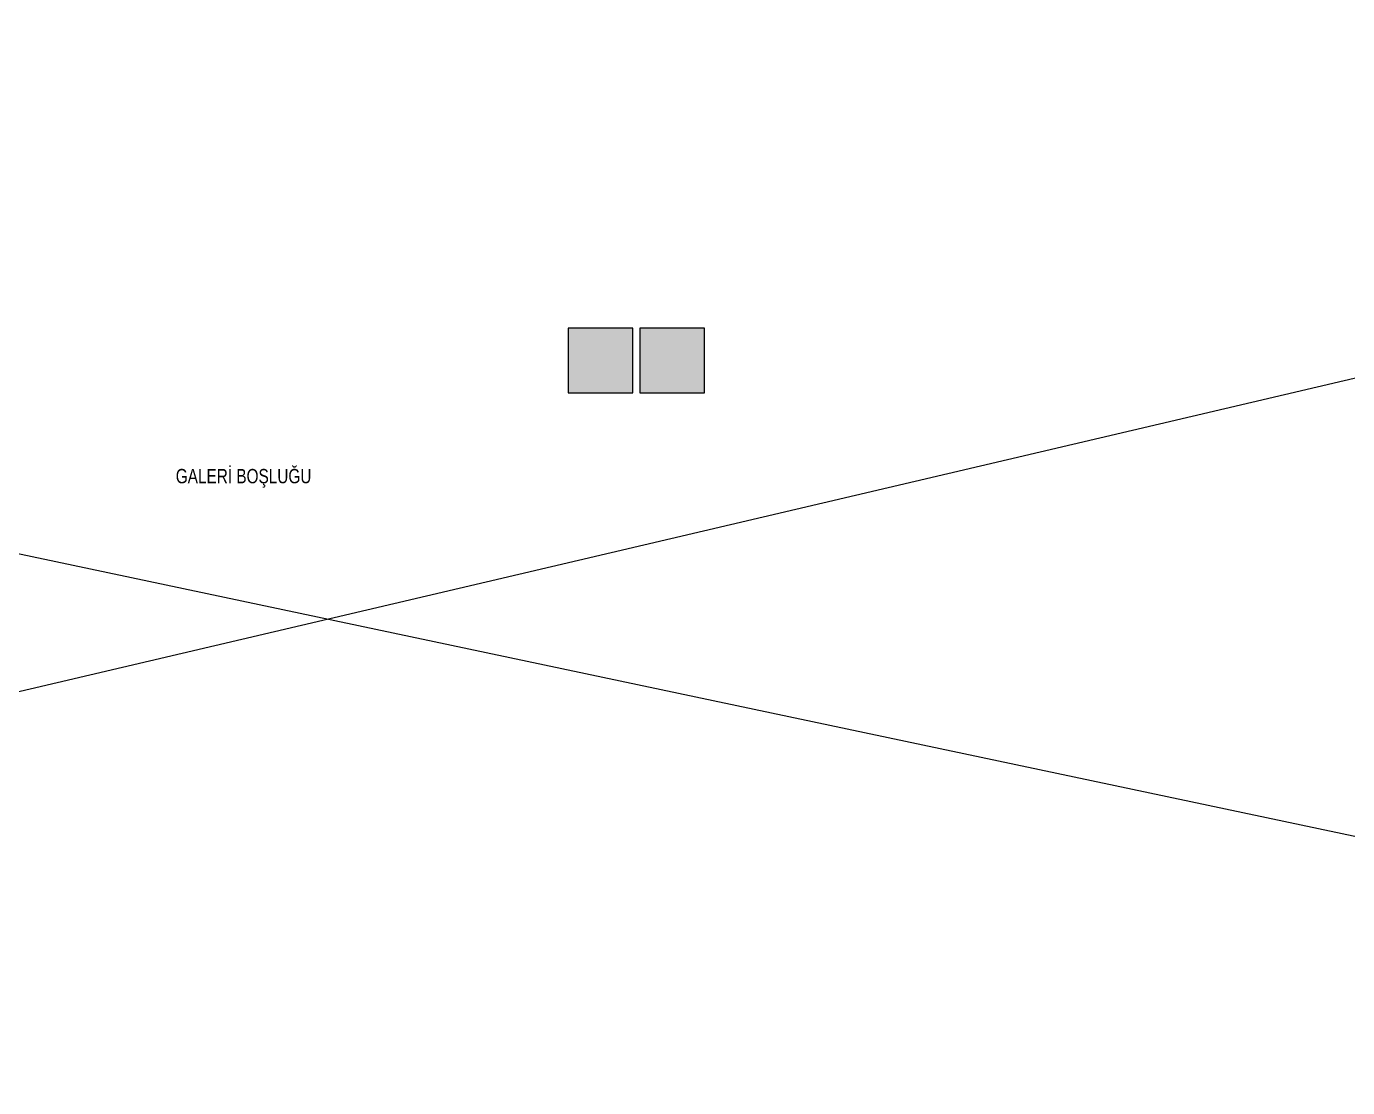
# Model space of a CAD drawing. Header units: centimetres. Extents: x 26200 to 113000, y -600 to 9300.
# Drawn here: x 88341 to 90182, y 4350 to 5829 of the extents above; entities that cross this region are included whole.
import ezdxf

# ---------------------------------------------------------------- set-up
doc = ezdxf.new("R2010")
doc.units = ezdxf.units.CM
for name, color, linetype in [('A-ANNO-TEXT', 8, 'Continuous'), ('A-ELEV-04', 8, 'Continuous'), ('S-CONC', 5, 'Continuous'), ('S-HTCH', 8, 'Continuous')]:
    doc.layers.add(name, color=color, linetype=linetype)
doc.styles.add('Fields_100', font='act_simplex.shx', dxfattribs={"width": 0.8, "height": 20})

msp = doc.modelspace()

# ---------------------------------------------------------------- hatches: boundary and pattern name
at = {"layer": 'S-HTCH'}
h = msp.add_hatch(dxfattribs=at)
h.set_pattern_fill('ANSI33', color=256)
h.set_pattern_definition([(45, (74805.67, 5721.585), (-4.490128, 4.490128), []), (45, (74810.16, 5721.585), (-4.490128, 4.490128), [3.175, -1.5875])])
h.paths.add_polyline_path([(90995.9, 1518.6), (91085.9, 1518.6), (91085.9, 1608.6), (90995.9, 1608.6)])
h.paths.add_polyline_path([(90995.9, 7218.6), (91085.9, 7218.6), (91085.9, 7308.6), (90995.9, 7308.6)])
h.paths.add_polyline_path([(89195.9, 1518.6), (89285.9, 1518.6), (89285.9, 1608.6), (89195.9, 1608.6)])
h.paths.add_polyline_path([(85595.9, 1518.6), (85685.9, 1518.6), (85685.9, 1608.6), (85595.9, 1608.6)])
h.paths.add_polyline_path([(89195.9, 7218.6), (89285.9, 7218.6), (89285.9, 7308.6), (89195.9, 7308.6)])
h.paths.add_polyline_path([(85595.9, 7218.6), (85685.9, 7218.6), (85685.9, 7308.6), (85595.9, 7308.6)])
h.paths.add_polyline_path([(90995.9, 3418.6), (91085.9, 3418.6), (91085.9, 3508.6), (90995.9, 3508.6)])
h.paths.add_polyline_path([(90995.9, 5318.6), (91085.9, 5318.6), (91085.9, 5408.6), (90995.9, 5408.6)])
h.paths.add_polyline_path([(89195.9, 3418.6), (89285.9, 3418.6), (89285.9, 3508.6), (89195.9, 3508.6)])
h.paths.add_polyline_path([(85595.9, 3418.6), (85685.9, 3418.6), (85685.9, 3508.6), (85595.9, 3508.6)])
h.paths.add_polyline_path([(89195.9, 5318.6), (89285.9, 5318.6), (89285.9, 5408.6), (89195.9, 5408.6)])
h.paths.add_polyline_path([(85595.9, 5318.6), (85685.9, 5318.6), (85685.9, 5408.6), (85595.9, 5408.6)])
h.paths.add_polyline_path([(96395.9, 3418.6), (96485.9, 3418.6), (96485.9, 3508.6), (96395.9, 3508.6)])
h.paths.add_polyline_path([(96395.9, 5318.6), (96485.9, 5318.6), (96485.9, 5408.6), (96395.9, 5408.6)])
h.paths.add_polyline_path([(94595.9, 3418.6), (94685.9, 3418.6), (94685.9, 3508.6), (94595.9, 3508.6)])
h.paths.add_polyline_path([(94595.9, 5318.6), (94685.9, 5318.6), (94685.9, 5408.6), (94595.9, 5408.6)])
h.paths.add_polyline_path([(92795.9, 3418.6), (92885.9, 3418.6), (92885.9, 3508.6), (92795.9, 3508.6)])
h.paths.add_polyline_path([(92795.9, 5318.6), (92885.9, 5318.6), (92885.9, 5408.6), (92795.9, 5408.6)])
h.paths.add_polyline_path([(89095.9, 3418.6), (89185.9, 3418.6), (89185.9, 3508.6), (89095.9, 3508.6)])
h.paths.add_polyline_path([(89095.9, 5318.6), (89185.9, 5318.6), (89185.9, 5408.6), (89095.9, 5408.6)])
h.paths.add_polyline_path([(87395.9, 3418.6), (87485.9, 3418.6), (87485.9, 3508.6), (87395.9, 3508.6)])
h.paths.add_polyline_path([(87395.9, 5318.6), (87485.9, 5318.6), (87485.9, 5408.6), (87395.9, 5408.6)])
h.paths.add_polyline_path([(83795.9, 3418.6), (83885.9, 3418.6), (83885.9, 3508.6), (83795.9, 3508.6)])
h.paths.add_polyline_path([(83795.9, 5318.6), (83885.9, 5318.6), (83885.9, 5408.6), (83795.9, 5408.6)])
h.paths.add_polyline_path([(81995.9, 3418.6), (82085.9, 3418.6), (82085.9, 3508.6), (81995.9, 3508.6)])
h.paths.add_polyline_path([(81995.9, 5318.6), (82085.9, 5318.6), (82085.9, 5408.6), (81995.9, 5408.6)])
h.paths.add_polyline_path([(80195.9, 3418.6), (80285.9, 3418.6), (80285.9, 3508.6), (80195.9, 3508.6)])
h.paths.add_polyline_path([(80195.9, 5318.6), (80285.9, 5318.6), (80285.9, 5408.6), (80195.9, 5408.6)])
h.paths.add_polyline_path([(98195.9, 5318.6), (98285.9, 5318.6), (98285.9, 5408.6), (98195.9, 5408.6)])
h.paths.add_polyline_path([(98195.9, 3418.6), (98285.9, 3418.6), (98285.9, 3508.6), (98195.9, 3508.6)])
h.paths.add_polyline_path([(98195.9, 1518.6), (98285.9, 1518.6), (98285.9, 1608.6), (98195.9, 1608.6)])
h.paths.add_polyline_path([(96395.9, 1518.6), (96485.9, 1518.6), (96485.9, 1608.6), (96395.9, 1608.6)])
h.paths.add_polyline_path([(94595.9, 1518.6), (94685.9, 1518.6), (94685.9, 1608.6), (94595.9, 1608.6)])
h.paths.add_polyline_path([(92795.9, 1518.6), (92885.9, 1518.6), (92885.9, 1608.6), (92795.9, 1608.6)])
h.paths.add_polyline_path([(89095.9, 1518.6), (89185.9, 1518.6), (89185.9, 1608.6), (89095.9, 1608.6)])
h.paths.add_polyline_path([(87395.9, 1518.6), (87485.9, 1518.6), (87485.9, 1608.6), (87395.9, 1608.6)])
h.paths.add_polyline_path([(83795.9, 1518.6), (83885.9, 1518.6), (83885.9, 1608.6), (83795.9, 1608.6)])
h.paths.add_polyline_path([(81995.9, 1518.6), (82085.9, 1518.6), (82085.9, 1608.6), (81995.9, 1608.6)])
h.paths.add_polyline_path([(80195.9, 1518.6), (80285.9, 1518.6), (80285.9, 1608.6), (80195.9, 1608.6)])
h.paths.add_polyline_path([(98195.9, 7218.6), (98285.9, 7218.6), (98285.9, 7308.6), (98195.9, 7308.6)])
h.paths.add_polyline_path([(96395.9, 7218.6), (96485.9, 7218.6), (96485.9, 7308.6), (96395.9, 7308.6)])
h.paths.add_polyline_path([(94595.9, 7218.6), (94685.9, 7218.6), (94685.9, 7308.6), (94595.9, 7308.6)])
h.paths.add_polyline_path([(92795.9, 7218.6), (92885.9, 7218.6), (92885.9, 7308.6), (92795.9, 7308.6)])
h.paths.add_polyline_path([(89095.9, 7218.6), (89185.9, 7218.6), (89185.9, 7308.6), (89095.9, 7308.6)])
h.paths.add_polyline_path([(87395.9, 7218.6), (87485.9, 7218.6), (87485.9, 7308.6), (87395.9, 7308.6)])
h.paths.add_polyline_path([(83795.9, 7218.6), (83885.9, 7218.6), (83885.9, 7308.6), (83795.9, 7308.6)])
h.paths.add_polyline_path([(81995.9, 7218.6), (82085.9, 7218.6), (82085.9, 7308.6), (81995.9, 7308.6)])
h.paths.add_polyline_path([(80195.9, 7218.6), (80285.9, 7218.6), (80285.9, 7308.6), (80195.9, 7308.6)])

# ---------------------------------------------------------------- linework, layer by layer
at = {"layer": 'A-ELEV-04'}
for p, q in [((80180.9, 2988.6), (98195.9, 7218.6)), ((98285.9, 2988.6), (80180.9, 6816.6))]:
    msp.add_line(p, q, dxfattribs=at)
at = {"layer": 'S-CONC'}
for points in [[(89095.9, 5318.6), (89185.9, 5318.6), (89185.9, 5408.6), (89095.9, 5408.6)], [(89195.9, 5318.6), (89285.9, 5318.6), (89285.9, 5408.6), (89195.9, 5408.6)]]:
    msp.add_lwpolyline(points, close=True, dxfattribs=at)

# ---------------------------------------------------------------- texts
at = {"layer": 'A-ANNO-TEXT', "insert": (88643.5, 5212.4), "char_height": 20, "attachment_point": 2, "style": 'Fields_100'}
msp.add_mtext_dynamic_manual_height_columns('GALERİ BOŞLUĞU', width=436.665, gutter_width=100, heights=[0], dxfattribs=at)

doc.saveas('drawing.dxf')
